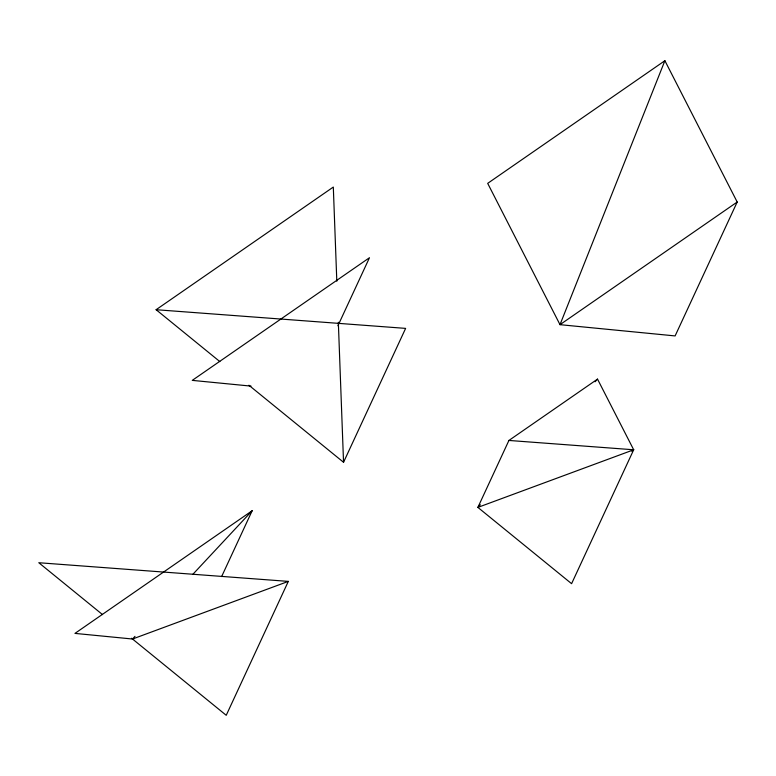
<?xml version="1.0" encoding="UTF-8"?>
<svg xmlns="http://www.w3.org/2000/svg" width="776" height="776" viewBox="0 0 776 776"><rect width="100%" height="100%" fill="white"/><g stroke="black" fill="none" stroke-linecap="round" stroke-linejoin="round"><path stroke-width="1.16" d="M664.887 60.703L560 324.669L675.11 335.921L737.2 202.022L664.887 60.703L487.687 183.359L560 324.669L737.2 202.022M221.626 576.587L252.161 510.734L74.962 633.391L133.714 639.133M337.919 325.774L369.473 257.719L192.273 380.376L251.026 386.118M102.529 614.602L38.8 562.726L288.313 581.389L226.233 715.297L131.581 638.25M248.892 385.235L343.545 462.283L405.625 328.384L156.112 309.711L333.311 187.064L336.813 281.222M508.92 440.448L477.88 507.397L571.592 583.678L633.682 449.779L597.52 379.115L508.92 440.448L633.682 449.779L631.654 451.079M134.995 636.359L132.512 639.017L288.313 581.389M192.749 574.434L252.161 510.734M480.354 504.74L477.88 507.397L633.682 449.779M595.047 381.773L597.52 379.115M156.112 309.711L219.841 361.587M338.336 322.263L343.545 462.283"/></g></svg>
